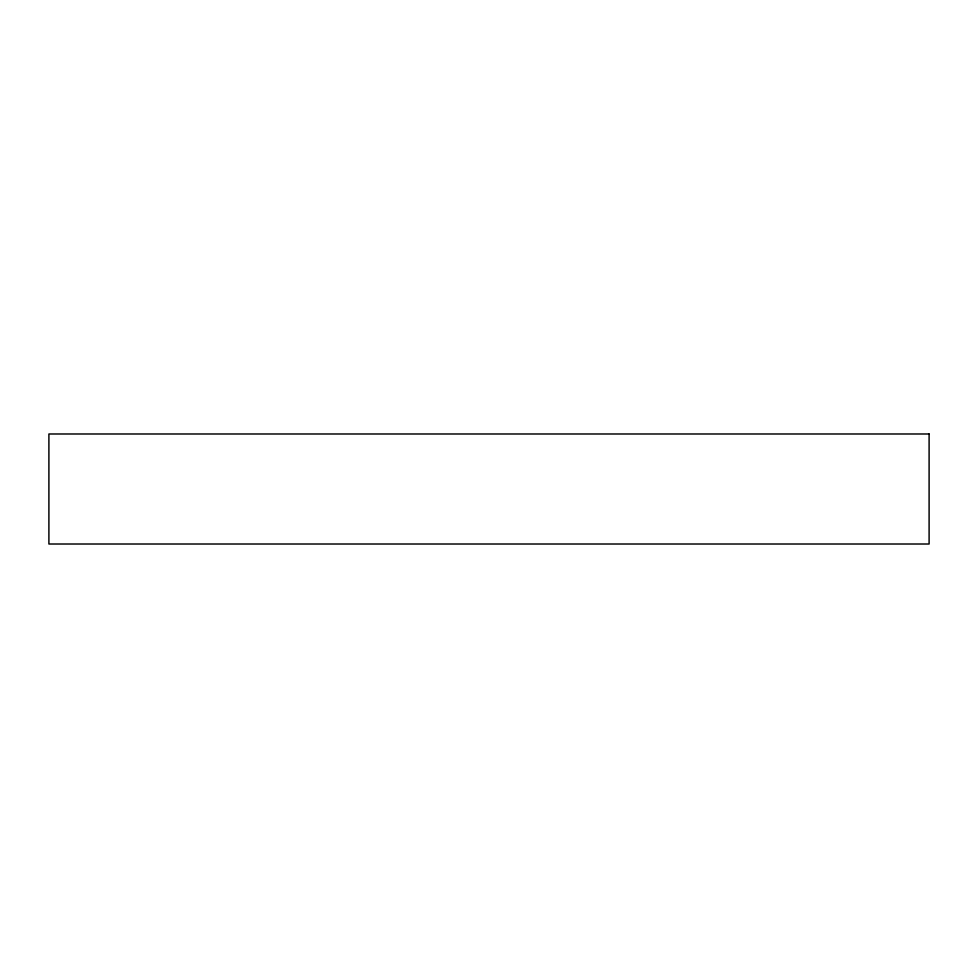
<?xml version="1.0" encoding="UTF-8"?>
<svg xmlns="http://www.w3.org/2000/svg" width="978" height="978" viewBox="0 0 978 978"><rect width="100%" height="100%" fill="white"/><g stroke="black" fill="none" stroke-linecap="round" stroke-linejoin="round"><path stroke-width="1.47" d="M929.1 433.987L48.9 433.987L48.9 544.012L929.1 544.012L929.1 433.987"/></g></svg>
